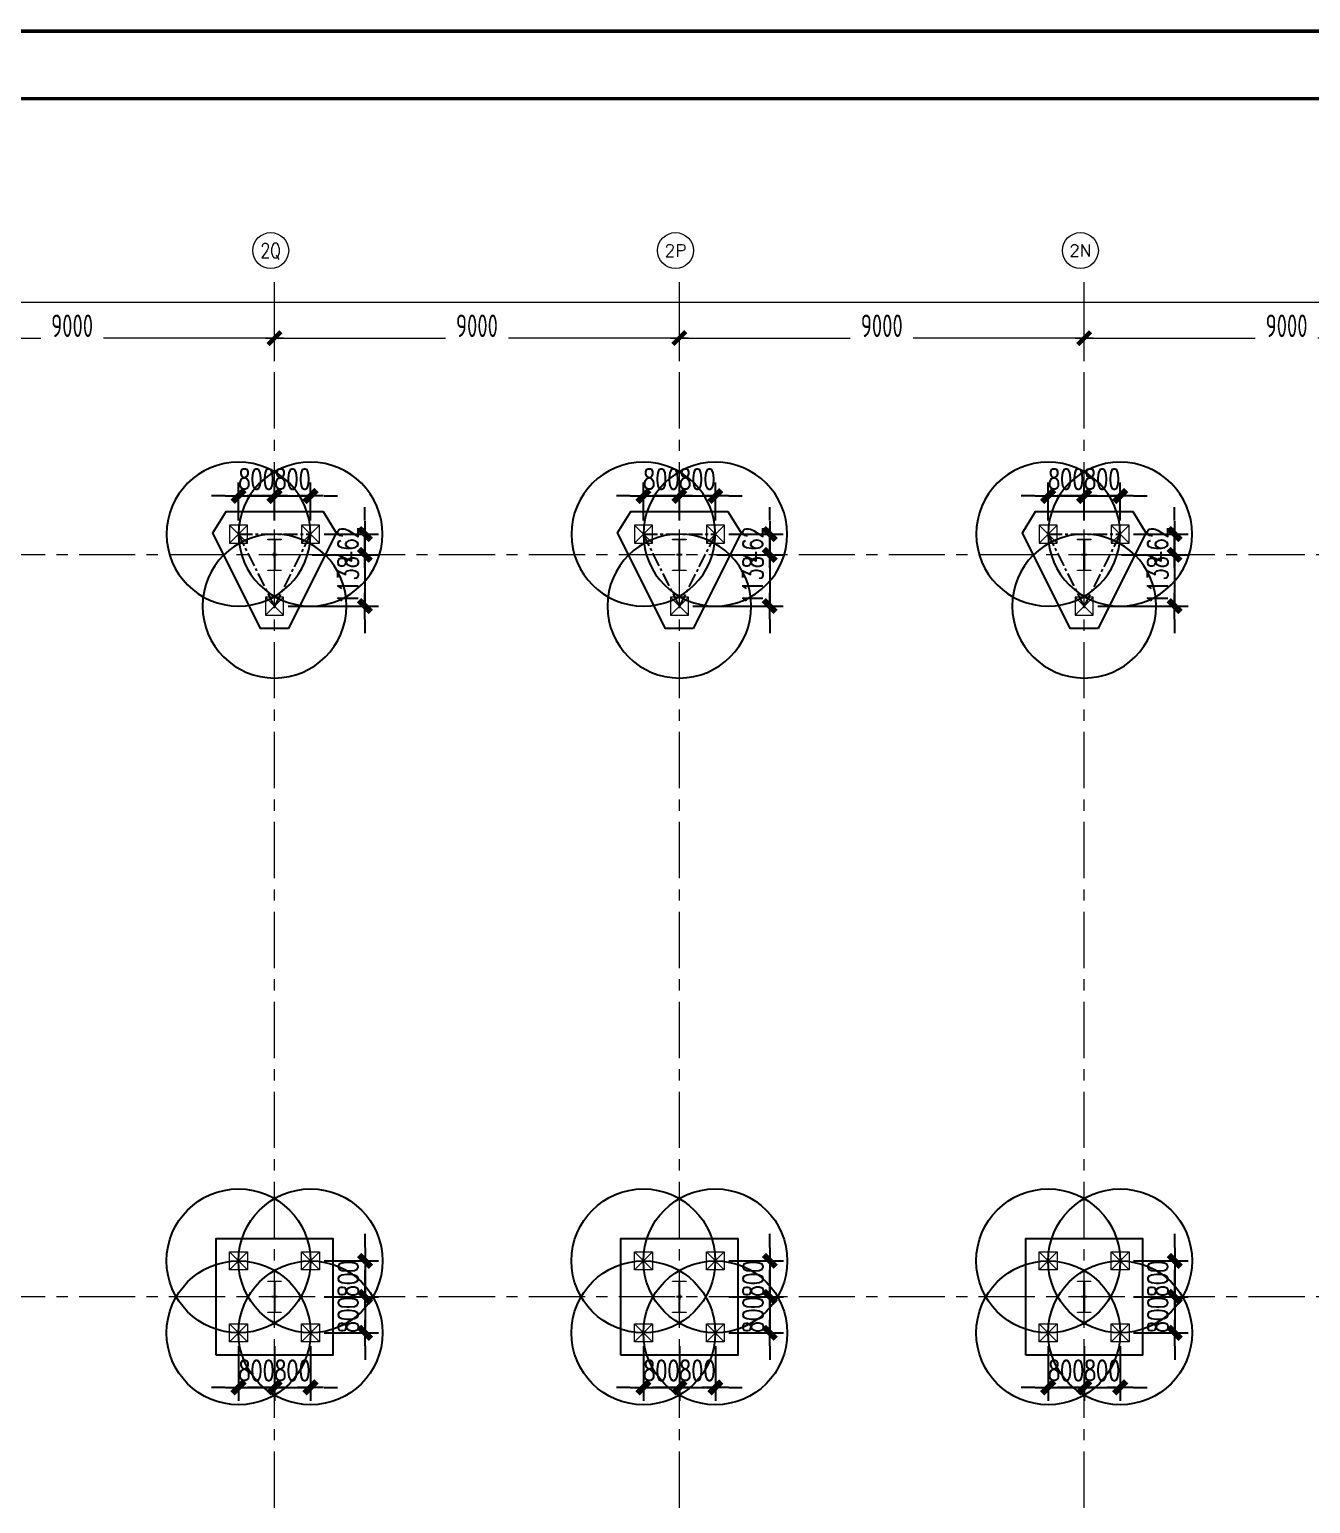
# Model space of a CAD drawing. Extents: x -1201378 to 2367219, y -619313 to 244905.
# Drawn here: x -815206 to -786726, y -2694 to 30085 of the extents above; entities that cross this region are included whole.
import ezdxf
from ezdxf.enums import TextEntityAlignment as Align

# ---------------------------------------------------------------- set-up
doc = ezdxf.new("R2010")
doc.units = 0
doc.header["$LTSCALE"] = 1000
doc.linetypes.add('CENTER', pattern=[2, 1.25, -0.25, 0.25, -0.25])
doc.layers.get('0').update_dxf_attribs({"linetype": 'CONTINUOUS'})
doc.layers.get('Defpoints').update_dxf_attribs({"linetype": 'CONTINUOUS'})
for name, color, linetype in [('0-cxFrame', 155, 'CONTINUOUS'), ('S-DIMZ', 115, 'CONTINUOUS'), ('S-DOTE1', 140, 'CENTER'), ('S-HATCH1-W', 252, 'CONTINUOUS')]:
    doc.layers.add(name, color=color, linetype=linetype)
for name, color, linetype, lineweight in [('0-cxText', 131, 'CONTINUOUS', 25), ('S-axis', 111, 'CONTINUOUS', 0), ('S-col', 2, 'CONTINUOUS', 0), ('S-dote', 5, 'CENTER', 0), ('S-zhuang', 1, 'CONTINUOUS', 0)]:
    doc.layers.add(name, color=color, linetype=linetype, lineweight=lineweight)
doc.styles.add('_TCH_AXIS', font='COMPLEX', dxfattribs={"bigfont": 'GBCBIG'})
doc.styles.add('cx_tuming', font='simhei.ttf')
doc.styles.add('cx_tuqian1', font='')
doc.styles.add('SS1', font='tj-romans1.shx', dxfattribs={"width": 0.7, "bigfont": 'tj-hztxt1.shx'})
doc.styles.add('TSSD_Dimension', font='tssdeng.shx', dxfattribs={"width": 0.7, "bigfont": 'hztxt.shx'})
doc.styles.add('黑体', font='simhei.ttf', dxfattribs={"width": 0.8})
doc.styles.get('cx_tuqian1').set_extended_font_data('SimSun')
doc.dimstyles.new('S-150-ARCHI', dxfattribs={"dimscale": 150, "dimtxt": 3, "dimasz": 2, "dimexe": 2, "dimexo": 2, "dimgap": 1, "dimtad": 1, "dimdec": 0, "dimzin": 0, "dimdsep": 46, "dimtxsty": 'SS1', "dimblk1": 'TT', "dimblk2": 'TT', "dimsah": 1, "dimcen": 1, "dimclrd": 256, "dimclre": 256, "dimclrt": 256, "dimadec": 0, "dimazin": 0, "dimtfac": 1, "dimtdec": 0, "dimtix": 1, "dimtmove": 2, "dimatfit": 0, "dimldrblk": 'TT', "dimfxl": 2, "dimtolj": 1, "dimtzin": 0, "dimarcsym": 0})
doc.dimstyles.new('TSSD_200_200', dxfattribs={"dimtxt": 500, "dimasz": 200, "dimexe": 200, "dimexo": 500, "dimgap": 200, "dimtad": 1, "dimdec": 0, "dimzin": 0, "dimdsep": 46, "dimtxsty": 'TSSD_Dimension', "dimblk": 'ARCHTICK', "dimcen": 0, "dimdle": 200, "dimclrt": 7, "dimadec": 0, "dimazin": 0, "dimtfac": 1, "dimtdec": 0, "dimtix": 1, "dimtmove": 2, "dimatfit": 3, "dimfxl": 1, "dimtolj": 1, "dimtzin": 0, "dimarcsym": 0})

# ---------------------------------------------------------------- blocks, each defined once
blk = doc.blocks.new('_ArchTick')
at = {"color": 0, "linetype": 'ByBlock', "const_width": 0.5}
blk.add_lwpolyline([(-0.71, -0.71), (0.71, 0.71)], dxfattribs=at)
blk = doc.blocks.new('*D96')
at = {"layer": 'Defpoints', "color": 0, "transparency": 16777216}
for p in [(-209758, -176778), (-218758, -177738), (-209758, -177738)]:
    blk.add_point(p, dxfattribs=at)
at = {"layer": 'S-axis', "color": 0, "lineweight": -2, "transparency": 16777216}
for p, q in [((-218758, -177238), (-218758, -176578)), ((-209758, -177238), (-209758, -176578)), ((-218958, -176778), (-214957, -176778)), ((-209558, -176778), (-213560, -176778))]:
    blk.add_line(p, q, dxfattribs=at)
at = {"layer": 'S-axis', "color": 0, "lineweight": -2, "transparency": 16777216, "xscale": 200, "yscale": 200, "zscale": 200, "rotation": 180}
blk.add_blockref('_ArchTick', (-218758, -176778), dxfattribs=at)
at = {"layer": 'S-axis', "color": 0, "lineweight": -2, "transparency": 16777216, "xscale": 200, "yscale": 200, "zscale": 200}
blk.add_blockref('_ArchTick', (-209758, -176778), dxfattribs=at)
at = {"layer": 'S-axis', "color": 7, "transparency": 16777216, "insert": (-214258, -176503), "char_height": 500, "attachment_point": 5, "style": 'TSSD_Dimension'}
blk.add_mtext('\\A1;9000', dxfattribs=at)
blk = doc.blocks.new('*D97')
at = {"layer": 'Defpoints', "color": 0, "transparency": 16777216}
for p in [(-200758, -176778), (-209758, -177738), (-200758, -177738)]:
    blk.add_point(p, dxfattribs=at)
at = {"layer": 'S-axis', "color": 0, "lineweight": -2, "transparency": 16777216}
for p, q in [((-209758, -177238), (-209758, -176578)), ((-200758, -177238), (-200758, -176578)), ((-209958, -176778), (-205957, -176778)), ((-200558, -176778), (-204560, -176778))]:
    blk.add_line(p, q, dxfattribs=at)
at = {"layer": 'S-axis', "color": 0, "lineweight": -2, "transparency": 16777216, "xscale": 200, "yscale": 200, "zscale": 200, "rotation": 180}
blk.add_blockref('_ArchTick', (-209758, -176778), dxfattribs=at)
at = {"layer": 'S-axis', "color": 0, "lineweight": -2, "transparency": 16777216, "xscale": 200, "yscale": 200, "zscale": 200}
blk.add_blockref('_ArchTick', (-200758, -176778), dxfattribs=at)
at = {"layer": 'S-axis', "color": 7, "transparency": 16777216, "insert": (-205258, -176503), "char_height": 500, "attachment_point": 5, "style": 'TSSD_Dimension'}
blk.add_mtext('\\A1;9000', dxfattribs=at)
blk = doc.blocks.new('*D98')
at = {"layer": 'Defpoints', "color": 0, "transparency": 16777216}
for p in [(-191758, -176778), (-200758, -177738), (-191758, -177738)]:
    blk.add_point(p, dxfattribs=at)
at = {"layer": 'S-axis', "color": 0, "lineweight": -2, "transparency": 16777216}
for p, q in [((-200758, -177238), (-200758, -176578)), ((-191758, -177238), (-191758, -176578)), ((-200958, -176778), (-196957, -176778)), ((-191558, -176778), (-195560, -176778))]:
    blk.add_line(p, q, dxfattribs=at)
at = {"layer": 'S-axis', "color": 0, "lineweight": -2, "transparency": 16777216, "xscale": 200, "yscale": 200, "zscale": 200, "rotation": 180}
blk.add_blockref('_ArchTick', (-200758, -176778), dxfattribs=at)
at = {"layer": 'S-axis', "color": 0, "lineweight": -2, "transparency": 16777216, "xscale": 200, "yscale": 200, "zscale": 200}
blk.add_blockref('_ArchTick', (-191758, -176778), dxfattribs=at)
at = {"layer": 'S-axis', "color": 7, "transparency": 16777216, "insert": (-196258, -176503), "char_height": 500, "attachment_point": 5, "style": 'TSSD_Dimension'}
blk.add_mtext('\\A1;9000', dxfattribs=at)
blk = doc.blocks.new('*D99')
at = {"layer": 'Defpoints', "color": 0, "transparency": 16777216}
for p in [(-182758, -176778), (-191758, -177738), (-182758, -177738)]:
    blk.add_point(p, dxfattribs=at)
at = {"layer": 'S-axis', "color": 0, "lineweight": -2, "transparency": 16777216}
for p, q in [((-191758, -177238), (-191758, -176578)), ((-182758, -177238), (-182758, -176578)), ((-191958, -176778), (-187957, -176778)), ((-182558, -176778), (-186560, -176778))]:
    blk.add_line(p, q, dxfattribs=at)
at = {"layer": 'S-axis', "color": 0, "lineweight": -2, "transparency": 16777216, "xscale": 200, "yscale": 200, "zscale": 200, "rotation": 180}
blk.add_blockref('_ArchTick', (-191758, -176778), dxfattribs=at)
at = {"layer": 'S-axis', "color": 0, "lineweight": -2, "transparency": 16777216, "xscale": 200, "yscale": 200, "zscale": 200}
blk.add_blockref('_ArchTick', (-182758, -176778), dxfattribs=at)
at = {"layer": 'S-axis', "color": 7, "transparency": 16777216, "insert": (-187258, -176503), "char_height": 500, "attachment_point": 5, "style": 'TSSD_Dimension'}
blk.add_mtext('\\A1;9000', dxfattribs=at)
blk = doc.blocks.new('*D112')
at = {"layer": 'Defpoints', "color": 0, "transparency": 16777216}
for p in [(-82958, -175978), (-240958, -177638), (-82958, -177638)]:
    blk.add_point(p, dxfattribs=at)
at = {"layer": 'S-axis', "color": 0, "lineweight": -2, "transparency": 16777216}
for p, q in [((-241158, -175978), (-162899, -175978)), ((-240958, -177138), (-240958, -175778)), ((-82758, -175978), (-161018, -175978)), ((-82958, -177138), (-82958, -175778))]:
    blk.add_line(p, q, dxfattribs=at)
at = {"layer": 'S-axis', "color": 0, "lineweight": -2, "transparency": 16777216, "xscale": 200, "yscale": 200, "zscale": 200, "rotation": 180}
blk.add_blockref('_ArchTick', (-240958, -175978), dxfattribs=at)
at = {"layer": 'S-axis', "color": 0, "lineweight": -2, "transparency": 16777216, "xscale": 200, "yscale": 200, "zscale": 200}
blk.add_blockref('_ArchTick', (-82958, -175978), dxfattribs=at)
at = {"layer": 'S-axis', "color": 7, "transparency": 16777216, "insert": (-161958, -175703), "char_height": 500, "attachment_point": 5, "style": 'TSSD_Dimension'}
blk.add_mtext('\\A1;158000', dxfattribs=at)
blk = doc.blocks.new('nt66')
at = {"layer": 'S-col'}
blk.add_lwpolyline([(-195790, 766820), (-195490, 766820), (-195490, 766808), (-195636, 766808), (-195636, 766132), (-195490, 766132), (-195490, 766120), (-195790, 766120), (-195790, 766132), (-195644, 766132), (-195644, 766808), (-195790, 766808)], close=True, dxfattribs=at)
blk = doc.blocks.new('33333')
for p in [(-59214, -43900), (-50214, -43900), (-41214, -43900), (-59214, -60400), (-50214, -60400), (-41214, -60400)]:
    blk.add_blockref('nt66', p)
blk = doc.blocks.new('S-ZHUANG-400')
at = {"layer": 'S-zhuang'}
for p, q in [((200, -200), (-200, 200)), ((-200, -200), (200, 200))]:
    blk.add_line(p, q, dxfattribs=at)
blk.add_lwpolyline([(-200, 200), (200, 200), (200, -200), (-200, -200)], close=True, dxfattribs=at)
blk = doc.blocks.new('CT4')
at = {"layer": 'Defpoints'}
for centre in [(-100831, -168442), (-99231, -168442), (-100831, -170042), (-99231, -170042)]:
    blk.add_circle(centre, 1600, dxfattribs=at)
at = {"layer": 'S-DOTE1', "ltscale": 0.25}
for p, q in [((-99971, -169242), (-100091, -169242)), ((-100031, -169182), (-100031, -169302))]:
    blk.add_line(p, q, dxfattribs=at)
at = {"layer": 'S-HATCH1-W'}
blk.add_lwpolyline([(-101331, -170542), (-101331, -167942), (-98731, -167942), (-98731, -170542)], close=True, dxfattribs=at)
at = {"layer": 'S-zhuang', "rotation": 90.00000000000001}
for p in [(-100831, -168442), (-99231, -168442), (-100831, -170042), (-99231, -170042)]:
    blk.add_blockref('S-ZHUANG-400', p, dxfattribs=at)
blk = doc.blocks.new('CT3')
at = {"layer": 'Defpoints'}
for centre in [(-101758, -256416), (-102558, -258016), (-100958, -258016)]:
    blk.add_circle(centre, 1600, dxfattribs=at)
at = {"layer": 'S-DOTE1', "ltscale": 0.25}
for p, q in [((-101698, -257554), (-101818, -257554)), ((-101758, -257494), (-101758, -257614))]:
    blk.add_line(p, q, dxfattribs=at)
at = {"layer": 'S-DOTE1', "linetype": 'CENTER', "ltscale": 0.25}
blk.add_lwpolyline([(-100958, -258016), (-101758, -256416), (-102558, -258016)], close=True, dxfattribs=at)
at = {"layer": 'S-HATCH1-W'}
blk.add_lwpolyline([(-101449, -255916), (-102067, -255916), (-103130, -258042), (-102837, -258516), (-100680, -258516), (-100387, -258042)], close=True, dxfattribs=at)
at = {"layer": 'S-zhuang', "rotation": 90.00000000000001}
for p in [(-101758, -256416), (-102558, -258016), (-100958, -258016)]:
    blk.add_blockref('S-ZHUANG-400', p, dxfattribs=at)
blk = doc.blocks.new('TK22.A0 L(Dragon)')
at = {"layer": '0-cxFrame', "color": 7, "const_width": 0.5}
blk.add_lwpolyline([(0, 0), (-1486, 0), (-1486, 841), (0, 841)], close=True, dxfattribs=at)
at = {"layer": '0-cxFrame', "const_width": 0.5}
blk.add_lwpolyline([(-80, 10), (-1466, 10), (-1466, 831), (-80, 831)], close=True, dxfattribs=at)
at = {"style": '黑体', "flags": 4}
blk.add_attdef('图幅', text='', height=3.3, dxfattribs=at).set_placement((-40, 3), align=Align.RIGHT)
at = {"layer": '0-cxText', "flags": 4}
for tag, height, style, p in [('建设单位', 3.5, 'cx_tuming', (-45, 240)), ('项目名称', 3.5, 'cx_tuming', (-45, 210)), ('子项名称', 3.5, 'cx_tuming', (-45, 180)), ('工程编号', 3.3, 'cx_tuqian1', (-35, 165)), ('图名1', 3.5, 'cx_tuming', (-45, 87)), ('图名2', 3.5, 'cx_tuming', (-45, 79)), ('图名3', 3.5, 'cx_tuming', (-45, 71)), ('出图日期', 3.3, 'cx_tuqian1', (-39, 60)), ('专业', 3.3, 'cx_tuqian1', (-55, 52)), ('图号', 3.3, 'cx_tuqian1', (-55, 44)), ('版次', 3.3, 'cx_tuqian1', (-20, 44))]:
    blk.add_attdef(tag, text='', height=height, dxfattribs=dict(at, style=style)).set_placement(p, align=Align.MIDDLE)
at = {"layer": 'Defpoints', "color": 6, "flags": 4}
for tag, height, style, p in [('tufu', 3.3, '黑体', (-12, 12)), ('dwfname', 4, 'cx_tuqian1', (-80, 3))]:
    blk.add_attdef(tag, text='', height=height, dxfattribs=dict(at, style=style)).set_placement(p, align=Align.RIGHT)
blk = doc.blocks.new('TT')
blk.add_line((-0.97, 0), (0.97, 0))
at = {"const_width": 0.45}
blk.add_lwpolyline([(-0.44, -0.44), (0.44, 0.44)], dxfattribs=at)
blk = doc.blocks.new('*D51')
at = {"layer": 'Defpoints', "color": 0, "transparency": 16777216}
for p in [(-810558, 1102), (-809758, 1102), (-809758, -111)]:
    blk.add_point(p, dxfattribs=at)
at = {"layer": 'S-DIMZ', "lineweight": -2, "transparency": 16777216}
for p, q in [((-810558, 802), (-810558, -411)), ((-809758, 802), (-809758, -411)), ((-810858, -111), (-811158, -111)), ((-810558, -111), (-809758, -111)), ((-809458, -111), (-809158, -111))]:
    blk.add_line(p, q, dxfattribs=at)
at = {"layer": 'S-DIMZ', "lineweight": -2, "transparency": 16777216, "xscale": 300, "yscale": 300, "zscale": 300}
blk.add_blockref('TT', (-810558, -111), dxfattribs=at)
at = {"layer": 'S-DIMZ', "lineweight": -2, "transparency": 16777216, "xscale": 300, "yscale": 300, "zscale": 300, "rotation": 180}
blk.add_blockref('TT', (-809758, -111), dxfattribs=at)
at = {"layer": 'S-DIMZ', "transparency": 16777216, "insert": (-810158, 264), "char_height": 450, "attachment_point": 5, "style": 'SS1'}
blk.add_mtext('\\A1;800', dxfattribs=at)
blk = doc.blocks.new('*D52')
at = {"layer": 'Defpoints', "color": 0, "transparency": 16777216}
for p in [(-809758, 1102), (-808958, 1102), (-808958, -111)]:
    blk.add_point(p, dxfattribs=at)
at = {"layer": 'S-DIMZ', "lineweight": -2, "transparency": 16777216}
for p, q in [((-809758, 802), (-809758, -411)), ((-808958, 802), (-808958, -411)), ((-810058, -111), (-810358, -111)), ((-809758, -111), (-808958, -111)), ((-808658, -111), (-808358, -111))]:
    blk.add_line(p, q, dxfattribs=at)
at = {"layer": 'S-DIMZ', "lineweight": -2, "transparency": 16777216, "xscale": 300, "yscale": 300, "zscale": 300}
blk.add_blockref('TT', (-809758, -111), dxfattribs=at)
at = {"layer": 'S-DIMZ', "lineweight": -2, "transparency": 16777216, "xscale": 300, "yscale": 300, "zscale": 300, "rotation": 180}
blk.add_blockref('TT', (-808958, -111), dxfattribs=at)
at = {"layer": 'S-DIMZ', "transparency": 16777216, "insert": (-809358, 264), "char_height": 450, "attachment_point": 5, "style": 'SS1'}
blk.add_mtext('\\A1;800', dxfattribs=at)
blk = doc.blocks.new('*D53')
at = {"layer": 'Defpoints', "color": 0, "transparency": 16777216}
for p in [(-808958, 2702), (-808958, 1902), (-807746, 1902)]:
    blk.add_point(p, dxfattribs=at)
at = {"layer": 'S-DIMZ', "lineweight": -2, "transparency": 16777216}
for p, q in [((-807746, 3002), (-807746, 3302)), ((-808658, 2702), (-807446, 2702)), ((-807746, 2702), (-807746, 1902)), ((-808658, 1902), (-807446, 1902)), ((-807746, 1602), (-807746, 1302))]:
    blk.add_line(p, q, dxfattribs=at)
at = {"layer": 'S-DIMZ', "lineweight": -2, "transparency": 16777216, "xscale": 300, "yscale": 300, "zscale": 300}
for p, rotation in [((-807746, 2702), 270), ((-807746, 1902), 90)]:
    blk.add_blockref('TT', p, dxfattribs=dict(at, rotation=rotation))
at = {"layer": 'S-DIMZ', "transparency": 16777216, "insert": (-808121, 2302), "char_height": 450, "attachment_point": 5, "rotation": 90, "style": 'SS1'}
blk.add_mtext('\\A1;800', dxfattribs=at)
blk = doc.blocks.new('*D54')
at = {"layer": 'Defpoints', "color": 0, "transparency": 16777216}
for p in [(-808958, 1902), (-808958, 1102), (-807746, 1102)]:
    blk.add_point(p, dxfattribs=at)
at = {"layer": 'S-DIMZ', "lineweight": -2, "transparency": 16777216}
for p, q in [((-807746, 2202), (-807746, 2502)), ((-808658, 1902), (-807446, 1902)), ((-807746, 1902), (-807746, 1102)), ((-808658, 1102), (-807446, 1102)), ((-807746, 802), (-807746, 502))]:
    blk.add_line(p, q, dxfattribs=at)
at = {"layer": 'S-DIMZ', "lineweight": -2, "transparency": 16777216, "xscale": 300, "yscale": 300, "zscale": 300}
for p, rotation in [((-807746, 1902), 270), ((-807746, 1102), 90)]:
    blk.add_blockref('TT', p, dxfattribs=dict(at, rotation=rotation))
at = {"layer": 'S-DIMZ', "transparency": 16777216, "insert": (-808121, 1502), "char_height": 450, "attachment_point": 5, "rotation": 90, "style": 'SS1'}
blk.add_mtext('\\A1;800', dxfattribs=at)
blk = doc.blocks.new('*D55')
at = {"layer": 'Defpoints', "color": 0, "transparency": 16777216}
for p in [(-809758, 19711), (-810558, 18864), (-809758, 18864)]:
    blk.add_point(p, dxfattribs=at)
at = {"layer": 'S-DIMZ', "lineweight": -2, "transparency": 16777216}
for p, q in [((-810558, 19164), (-810558, 20011)), ((-809758, 19164), (-809758, 20011)), ((-810858, 19711), (-811158, 19711)), ((-810558, 19711), (-809758, 19711)), ((-809458, 19711), (-809158, 19711))]:
    blk.add_line(p, q, dxfattribs=at)
at = {"layer": 'S-DIMZ', "lineweight": -2, "transparency": 16777216, "xscale": 300, "yscale": 300, "zscale": 300}
blk.add_blockref('TT', (-810558, 19711), dxfattribs=at)
at = {"layer": 'S-DIMZ', "lineweight": -2, "transparency": 16777216, "xscale": 300, "yscale": 300, "zscale": 300, "rotation": 180}
blk.add_blockref('TT', (-809758, 19711), dxfattribs=at)
at = {"layer": 'S-DIMZ', "transparency": 16777216, "insert": (-810158, 20086), "char_height": 450, "attachment_point": 5, "style": 'SS1'}
blk.add_mtext('\\A1;800', dxfattribs=at)
blk = doc.blocks.new('*D56')
at = {"layer": 'Defpoints', "color": 0, "transparency": 16777216}
for p in [(-808958, 19711), (-809758, 18864), (-808958, 18864)]:
    blk.add_point(p, dxfattribs=at)
at = {"layer": 'S-DIMZ', "lineweight": -2, "transparency": 16777216}
for p, q in [((-809758, 19164), (-809758, 20011)), ((-808958, 19164), (-808958, 20011)), ((-810058, 19711), (-810358, 19711)), ((-809758, 19711), (-808958, 19711)), ((-808658, 19711), (-808358, 19711))]:
    blk.add_line(p, q, dxfattribs=at)
at = {"layer": 'S-DIMZ', "lineweight": -2, "transparency": 16777216, "xscale": 300, "yscale": 300, "zscale": 300}
blk.add_blockref('TT', (-809758, 19711), dxfattribs=at)
at = {"layer": 'S-DIMZ', "lineweight": -2, "transparency": 16777216, "xscale": 300, "yscale": 300, "zscale": 300, "rotation": 180}
blk.add_blockref('TT', (-808958, 19711), dxfattribs=at)
at = {"layer": 'S-DIMZ', "transparency": 16777216, "insert": (-809358, 20086), "char_height": 450, "attachment_point": 5, "style": 'SS1'}
blk.add_mtext('\\A1;800', dxfattribs=at)
blk = doc.blocks.new('*D117')
at = {"layer": 'Defpoints', "color": 0, "transparency": 16777216}
for p in [(-801558, 1102), (-800758, 1102), (-800758, -111)]:
    blk.add_point(p, dxfattribs=at)
at = {"layer": 'S-DIMZ', "lineweight": -2, "transparency": 16777216}
for p, q in [((-801558, 802), (-801558, -411)), ((-800758, 802), (-800758, -411)), ((-801858, -111), (-802158, -111)), ((-801558, -111), (-800758, -111)), ((-800458, -111), (-800158, -111))]:
    blk.add_line(p, q, dxfattribs=at)
at = {"layer": 'S-DIMZ', "lineweight": -2, "transparency": 16777216, "xscale": 300, "yscale": 300, "zscale": 300}
blk.add_blockref('TT', (-801558, -111), dxfattribs=at)
at = {"layer": 'S-DIMZ', "lineweight": -2, "transparency": 16777216, "xscale": 300, "yscale": 300, "zscale": 300, "rotation": 180}
blk.add_blockref('TT', (-800758, -111), dxfattribs=at)
at = {"layer": 'S-DIMZ', "transparency": 16777216, "insert": (-801158, 264), "char_height": 450, "attachment_point": 5, "style": 'SS1'}
blk.add_mtext('\\A1;800', dxfattribs=at)
blk = doc.blocks.new('*D118')
at = {"layer": 'Defpoints', "color": 0, "transparency": 16777216}
for p in [(-800758, 1102), (-799958, 1102), (-799958, -111)]:
    blk.add_point(p, dxfattribs=at)
at = {"layer": 'S-DIMZ', "lineweight": -2, "transparency": 16777216}
for p, q in [((-800758, 802), (-800758, -411)), ((-799958, 802), (-799958, -411)), ((-801058, -111), (-801358, -111)), ((-800758, -111), (-799958, -111)), ((-799658, -111), (-799358, -111))]:
    blk.add_line(p, q, dxfattribs=at)
at = {"layer": 'S-DIMZ', "lineweight": -2, "transparency": 16777216, "xscale": 300, "yscale": 300, "zscale": 300}
blk.add_blockref('TT', (-800758, -111), dxfattribs=at)
at = {"layer": 'S-DIMZ', "lineweight": -2, "transparency": 16777216, "xscale": 300, "yscale": 300, "zscale": 300, "rotation": 180}
blk.add_blockref('TT', (-799958, -111), dxfattribs=at)
at = {"layer": 'S-DIMZ', "transparency": 16777216, "insert": (-800358, 264), "char_height": 450, "attachment_point": 5, "style": 'SS1'}
blk.add_mtext('\\A1;800', dxfattribs=at)
blk = doc.blocks.new('*D119')
at = {"layer": 'Defpoints', "color": 0, "transparency": 16777216}
for p in [(-799958, 2702), (-799958, 1902), (-798746, 1902)]:
    blk.add_point(p, dxfattribs=at)
at = {"layer": 'S-DIMZ', "lineweight": -2, "transparency": 16777216}
for p, q in [((-798746, 3002), (-798746, 3302)), ((-799658, 2702), (-798446, 2702)), ((-798746, 2702), (-798746, 1902)), ((-799658, 1902), (-798446, 1902)), ((-798746, 1602), (-798746, 1302))]:
    blk.add_line(p, q, dxfattribs=at)
at = {"layer": 'S-DIMZ', "lineweight": -2, "transparency": 16777216, "xscale": 300, "yscale": 300, "zscale": 300}
for p, rotation in [((-798746, 2702), 270), ((-798746, 1902), 90)]:
    blk.add_blockref('TT', p, dxfattribs=dict(at, rotation=rotation))
at = {"layer": 'S-DIMZ', "transparency": 16777216, "insert": (-799121, 2302), "char_height": 450, "attachment_point": 5, "rotation": 90, "style": 'SS1'}
blk.add_mtext('\\A1;800', dxfattribs=at)
blk = doc.blocks.new('*D120')
at = {"layer": 'Defpoints', "color": 0, "transparency": 16777216}
for p in [(-799958, 1902), (-799958, 1102), (-798746, 1102)]:
    blk.add_point(p, dxfattribs=at)
at = {"layer": 'S-DIMZ', "lineweight": -2, "transparency": 16777216}
for p, q in [((-798746, 2202), (-798746, 2502)), ((-799658, 1902), (-798446, 1902)), ((-798746, 1902), (-798746, 1102)), ((-799658, 1102), (-798446, 1102)), ((-798746, 802), (-798746, 502))]:
    blk.add_line(p, q, dxfattribs=at)
at = {"layer": 'S-DIMZ', "lineweight": -2, "transparency": 16777216, "xscale": 300, "yscale": 300, "zscale": 300}
for p, rotation in [((-798746, 1902), 270), ((-798746, 1102), 90)]:
    blk.add_blockref('TT', p, dxfattribs=dict(at, rotation=rotation))
at = {"layer": 'S-DIMZ', "transparency": 16777216, "insert": (-799121, 1502), "char_height": 450, "attachment_point": 5, "rotation": 90, "style": 'SS1'}
blk.add_mtext('\\A1;800', dxfattribs=at)
blk = doc.blocks.new('*D136')
at = {"layer": 'Defpoints', "color": 0, "transparency": 16777216}
for p in [(-800758, 19711), (-801558, 18864), (-800758, 18864)]:
    blk.add_point(p, dxfattribs=at)
at = {"layer": 'S-DIMZ', "lineweight": -2, "transparency": 16777216}
for p, q in [((-801558, 19164), (-801558, 20011)), ((-800758, 19164), (-800758, 20011)), ((-801858, 19711), (-802158, 19711)), ((-801558, 19711), (-800758, 19711)), ((-800458, 19711), (-800158, 19711))]:
    blk.add_line(p, q, dxfattribs=at)
at = {"layer": 'S-DIMZ', "lineweight": -2, "transparency": 16777216, "xscale": 300, "yscale": 300, "zscale": 300}
blk.add_blockref('TT', (-801558, 19711), dxfattribs=at)
at = {"layer": 'S-DIMZ', "lineweight": -2, "transparency": 16777216, "xscale": 300, "yscale": 300, "zscale": 300, "rotation": 180}
blk.add_blockref('TT', (-800758, 19711), dxfattribs=at)
at = {"layer": 'S-DIMZ', "transparency": 16777216, "insert": (-801158, 20086), "char_height": 450, "attachment_point": 5, "style": 'SS1'}
blk.add_mtext('\\A1;800', dxfattribs=at)
blk = doc.blocks.new('*D133')
at = {"layer": 'Defpoints', "color": 0, "transparency": 16777216}
for p in [(-799958, 19711), (-800758, 18864), (-799958, 18864)]:
    blk.add_point(p, dxfattribs=at)
at = {"layer": 'S-DIMZ', "lineweight": -2, "transparency": 16777216}
for p, q in [((-800758, 19164), (-800758, 20011)), ((-799958, 19164), (-799958, 20011)), ((-801058, 19711), (-801358, 19711)), ((-800758, 19711), (-799958, 19711)), ((-799658, 19711), (-799358, 19711))]:
    blk.add_line(p, q, dxfattribs=at)
at = {"layer": 'S-DIMZ', "lineweight": -2, "transparency": 16777216, "xscale": 300, "yscale": 300, "zscale": 300}
blk.add_blockref('TT', (-800758, 19711), dxfattribs=at)
at = {"layer": 'S-DIMZ', "lineweight": -2, "transparency": 16777216, "xscale": 300, "yscale": 300, "zscale": 300, "rotation": 180}
blk.add_blockref('TT', (-799958, 19711), dxfattribs=at)
at = {"layer": 'S-DIMZ', "transparency": 16777216, "insert": (-800358, 20086), "char_height": 450, "attachment_point": 5, "style": 'SS1'}
blk.add_mtext('\\A1;800', dxfattribs=at)
blk = doc.blocks.new('*D137')
at = {"layer": 'Defpoints', "color": 0, "transparency": 16777216}
for p in [(-792558, 1102), (-791758, 1102), (-791758, -111)]:
    blk.add_point(p, dxfattribs=at)
at = {"layer": 'S-DIMZ', "lineweight": -2, "transparency": 16777216}
for p, q in [((-792558, 802), (-792558, -411)), ((-791758, 802), (-791758, -411)), ((-792858, -111), (-793158, -111)), ((-792558, -111), (-791758, -111)), ((-791458, -111), (-791158, -111))]:
    blk.add_line(p, q, dxfattribs=at)
at = {"layer": 'S-DIMZ', "lineweight": -2, "transparency": 16777216, "xscale": 300, "yscale": 300, "zscale": 300}
blk.add_blockref('TT', (-792558, -111), dxfattribs=at)
at = {"layer": 'S-DIMZ', "lineweight": -2, "transparency": 16777216, "xscale": 300, "yscale": 300, "zscale": 300, "rotation": 180}
blk.add_blockref('TT', (-791758, -111), dxfattribs=at)
at = {"layer": 'S-DIMZ', "transparency": 16777216, "insert": (-792158, 264), "char_height": 450, "attachment_point": 5, "style": 'SS1'}
blk.add_mtext('\\A1;800', dxfattribs=at)
blk = doc.blocks.new('*D138')
at = {"layer": 'Defpoints', "color": 0, "transparency": 16777216}
for p in [(-791758, 1102), (-790958, 1102), (-790958, -111)]:
    blk.add_point(p, dxfattribs=at)
at = {"layer": 'S-DIMZ', "lineweight": -2, "transparency": 16777216}
for p, q in [((-791758, 802), (-791758, -411)), ((-790958, 802), (-790958, -411)), ((-792058, -111), (-792358, -111)), ((-791758, -111), (-790958, -111)), ((-790658, -111), (-790358, -111))]:
    blk.add_line(p, q, dxfattribs=at)
at = {"layer": 'S-DIMZ', "lineweight": -2, "transparency": 16777216, "xscale": 300, "yscale": 300, "zscale": 300}
blk.add_blockref('TT', (-791758, -111), dxfattribs=at)
at = {"layer": 'S-DIMZ', "lineweight": -2, "transparency": 16777216, "xscale": 300, "yscale": 300, "zscale": 300, "rotation": 180}
blk.add_blockref('TT', (-790958, -111), dxfattribs=at)
at = {"layer": 'S-DIMZ', "transparency": 16777216, "insert": (-791358, 264), "char_height": 450, "attachment_point": 5, "style": 'SS1'}
blk.add_mtext('\\A1;800', dxfattribs=at)
blk = doc.blocks.new('*D139')
at = {"layer": 'Defpoints', "color": 0, "transparency": 16777216}
for p in [(-790958, 2702), (-790958, 1902), (-789746, 1902)]:
    blk.add_point(p, dxfattribs=at)
at = {"layer": 'S-DIMZ', "lineweight": -2, "transparency": 16777216}
for p, q in [((-789746, 3002), (-789746, 3302)), ((-790658, 2702), (-789446, 2702)), ((-789746, 2702), (-789746, 1902)), ((-790658, 1902), (-789446, 1902)), ((-789746, 1602), (-789746, 1302))]:
    blk.add_line(p, q, dxfattribs=at)
at = {"layer": 'S-DIMZ', "lineweight": -2, "transparency": 16777216, "xscale": 300, "yscale": 300, "zscale": 300}
for p, rotation in [((-789746, 2702), 270), ((-789746, 1902), 90)]:
    blk.add_blockref('TT', p, dxfattribs=dict(at, rotation=rotation))
at = {"layer": 'S-DIMZ', "transparency": 16777216, "insert": (-790121, 2302), "char_height": 450, "attachment_point": 5, "rotation": 90, "style": 'SS1'}
blk.add_mtext('\\A1;800', dxfattribs=at)
blk = doc.blocks.new('*D140')
at = {"layer": 'Defpoints', "color": 0, "transparency": 16777216}
for p in [(-790958, 1902), (-790958, 1102), (-789746, 1102)]:
    blk.add_point(p, dxfattribs=at)
at = {"layer": 'S-DIMZ', "lineweight": -2, "transparency": 16777216}
for p, q in [((-789746, 2202), (-789746, 2502)), ((-790658, 1902), (-789446, 1902)), ((-789746, 1902), (-789746, 1102)), ((-790658, 1102), (-789446, 1102)), ((-789746, 802), (-789746, 502))]:
    blk.add_line(p, q, dxfattribs=at)
at = {"layer": 'S-DIMZ', "lineweight": -2, "transparency": 16777216, "xscale": 300, "yscale": 300, "zscale": 300}
for p, rotation in [((-789746, 1902), 270), ((-789746, 1102), 90)]:
    blk.add_blockref('TT', p, dxfattribs=dict(at, rotation=rotation))
at = {"layer": 'S-DIMZ', "transparency": 16777216, "insert": (-790121, 1502), "char_height": 450, "attachment_point": 5, "rotation": 90, "style": 'SS1'}
blk.add_mtext('\\A1;800', dxfattribs=at)
blk = doc.blocks.new('*D156')
at = {"layer": 'Defpoints', "color": 0, "transparency": 16777216}
for p in [(-791758, 19711), (-792558, 18864), (-791758, 18864)]:
    blk.add_point(p, dxfattribs=at)
at = {"layer": 'S-DIMZ', "lineweight": -2, "transparency": 16777216}
for p, q in [((-792558, 19164), (-792558, 20011)), ((-791758, 19164), (-791758, 20011)), ((-792858, 19711), (-793158, 19711)), ((-792558, 19711), (-791758, 19711)), ((-791458, 19711), (-791158, 19711))]:
    blk.add_line(p, q, dxfattribs=at)
at = {"layer": 'S-DIMZ', "lineweight": -2, "transparency": 16777216, "xscale": 300, "yscale": 300, "zscale": 300}
blk.add_blockref('TT', (-792558, 19711), dxfattribs=at)
at = {"layer": 'S-DIMZ', "lineweight": -2, "transparency": 16777216, "xscale": 300, "yscale": 300, "zscale": 300, "rotation": 180}
blk.add_blockref('TT', (-791758, 19711), dxfattribs=at)
at = {"layer": 'S-DIMZ', "transparency": 16777216, "insert": (-792158, 20086), "char_height": 450, "attachment_point": 5, "style": 'SS1'}
blk.add_mtext('\\A1;800', dxfattribs=at)
blk = doc.blocks.new('*D153')
at = {"layer": 'Defpoints', "color": 0, "transparency": 16777216}
for p in [(-790958, 19711), (-791758, 18864), (-790958, 18864)]:
    blk.add_point(p, dxfattribs=at)
at = {"layer": 'S-DIMZ', "lineweight": -2, "transparency": 16777216}
for p, q in [((-791758, 19164), (-791758, 20011)), ((-790958, 19164), (-790958, 20011)), ((-792058, 19711), (-792358, 19711)), ((-791758, 19711), (-790958, 19711)), ((-790658, 19711), (-790358, 19711))]:
    blk.add_line(p, q, dxfattribs=at)
at = {"layer": 'S-DIMZ', "lineweight": -2, "transparency": 16777216, "xscale": 300, "yscale": 300, "zscale": 300}
blk.add_blockref('TT', (-791758, 19711), dxfattribs=at)
at = {"layer": 'S-DIMZ', "lineweight": -2, "transparency": 16777216, "xscale": 300, "yscale": 300, "zscale": 300, "rotation": 180}
blk.add_blockref('TT', (-790958, 19711), dxfattribs=at)
at = {"layer": 'S-DIMZ', "transparency": 16777216, "insert": (-791358, 20086), "char_height": 450, "attachment_point": 5, "style": 'SS1'}
blk.add_mtext('\\A1;800', dxfattribs=at)
blk = doc.blocks.new('*D1220')
at = {"layer": 'Defpoints', "color": 0, "transparency": 16777216}
for p in [(-808958, 18864), (-809225, 18402), (-807749, 18402)]:
    blk.add_point(p, dxfattribs=at)
at = {"layer": 'S-DIMZ', "lineweight": -2, "transparency": 16777216}
for p, q in [((-807749, 19164), (-807749, 19464)), ((-808658, 18864), (-807449, 18864)), ((-807749, 18864), (-807749, 18402)), ((-808925, 18402), (-807449, 18402)), ((-807749, 18102), (-807749, 17802))]:
    blk.add_line(p, q, dxfattribs=at)
at = {"layer": 'S-DIMZ', "lineweight": -2, "transparency": 16777216, "xscale": 300, "yscale": 300, "zscale": 300}
for p, rotation in [((-807749, 18864), 270), ((-807749, 18402), 90)]:
    blk.add_blockref('TT', p, dxfattribs=dict(at, rotation=rotation))
at = {"layer": 'S-DIMZ', "transparency": 16777216, "insert": (-808124, 18633), "char_height": 450, "attachment_point": 5, "rotation": 90, "style": 'SS1'}
blk.add_mtext('\\A1;462', dxfattribs=at)
blk = doc.blocks.new('*D1221')
at = {"layer": 'Defpoints', "color": 0, "transparency": 16777216}
for p in [(-809225, 18402), (-809758, 17264), (-807749, 17264)]:
    blk.add_point(p, dxfattribs=at)
at = {"layer": 'S-DIMZ', "lineweight": -2, "transparency": 16777216}
for p, q in [((-807749, 18702), (-807749, 19002)), ((-808925, 18402), (-807449, 18402)), ((-807749, 18402), (-807749, 17264)), ((-809458, 17264), (-807449, 17264)), ((-807749, 16964), (-807749, 16664))]:
    blk.add_line(p, q, dxfattribs=at)
at = {"layer": 'S-DIMZ', "lineweight": -2, "transparency": 16777216, "xscale": 300, "yscale": 300, "zscale": 300}
for p, rotation in [((-807749, 18402), 270), ((-807749, 17264), 90)]:
    blk.add_blockref('TT', p, dxfattribs=dict(at, rotation=rotation))
at = {"layer": 'S-DIMZ', "transparency": 16777216, "insert": (-808124, 17833), "char_height": 450, "attachment_point": 5, "rotation": 90, "style": 'SS1'}
blk.add_mtext('\\A1;1138', dxfattribs=at)
blk = doc.blocks.new('*D1222')
at = {"layer": 'Defpoints', "color": 0, "transparency": 16777216}
for p in [(-799958, 18864), (-800225, 18402), (-798749, 18402)]:
    blk.add_point(p, dxfattribs=at)
at = {"layer": 'S-DIMZ', "lineweight": -2, "transparency": 16777216}
for p, q in [((-798749, 19164), (-798749, 19464)), ((-799658, 18864), (-798449, 18864)), ((-798749, 18864), (-798749, 18402)), ((-799925, 18402), (-798449, 18402)), ((-798749, 18102), (-798749, 17802))]:
    blk.add_line(p, q, dxfattribs=at)
at = {"layer": 'S-DIMZ', "lineweight": -2, "transparency": 16777216, "xscale": 300, "yscale": 300, "zscale": 300}
for p, rotation in [((-798749, 18864), 270), ((-798749, 18402), 90)]:
    blk.add_blockref('TT', p, dxfattribs=dict(at, rotation=rotation))
at = {"layer": 'S-DIMZ', "transparency": 16777216, "insert": (-799124, 18633), "char_height": 450, "attachment_point": 5, "rotation": 90, "style": 'SS1'}
blk.add_mtext('\\A1;462', dxfattribs=at)
blk = doc.blocks.new('*D1223')
at = {"layer": 'Defpoints', "color": 0, "transparency": 16777216}
for p in [(-800225, 18402), (-800758, 17264), (-798749, 17264)]:
    blk.add_point(p, dxfattribs=at)
at = {"layer": 'S-DIMZ', "lineweight": -2, "transparency": 16777216}
for p, q in [((-798749, 18702), (-798749, 19002)), ((-799925, 18402), (-798449, 18402)), ((-798749, 18402), (-798749, 17264)), ((-800458, 17264), (-798449, 17264)), ((-798749, 16964), (-798749, 16664))]:
    blk.add_line(p, q, dxfattribs=at)
at = {"layer": 'S-DIMZ', "lineweight": -2, "transparency": 16777216, "xscale": 300, "yscale": 300, "zscale": 300}
for p, rotation in [((-798749, 18402), 270), ((-798749, 17264), 90)]:
    blk.add_blockref('TT', p, dxfattribs=dict(at, rotation=rotation))
at = {"layer": 'S-DIMZ', "transparency": 16777216, "insert": (-799124, 17833), "char_height": 450, "attachment_point": 5, "rotation": 90, "style": 'SS1'}
blk.add_mtext('\\A1;1138', dxfattribs=at)
blk = doc.blocks.new('*D1224')
at = {"layer": 'Defpoints', "color": 0, "transparency": 16777216}
for p in [(-790958, 18864), (-791225, 18402), (-789749, 18402)]:
    blk.add_point(p, dxfattribs=at)
at = {"layer": 'S-DIMZ', "lineweight": -2, "transparency": 16777216}
for p, q in [((-789749, 19164), (-789749, 19464)), ((-790658, 18864), (-789449, 18864)), ((-789749, 18864), (-789749, 18402)), ((-790925, 18402), (-789449, 18402)), ((-789749, 18102), (-789749, 17802))]:
    blk.add_line(p, q, dxfattribs=at)
at = {"layer": 'S-DIMZ', "lineweight": -2, "transparency": 16777216, "xscale": 300, "yscale": 300, "zscale": 300}
for p, rotation in [((-789749, 18864), 270), ((-789749, 18402), 90)]:
    blk.add_blockref('TT', p, dxfattribs=dict(at, rotation=rotation))
at = {"layer": 'S-DIMZ', "transparency": 16777216, "insert": (-790124, 18633), "char_height": 450, "attachment_point": 5, "rotation": 90, "style": 'SS1'}
blk.add_mtext('\\A1;462', dxfattribs=at)
blk = doc.blocks.new('*D1225')
at = {"layer": 'Defpoints', "color": 0, "transparency": 16777216}
for p in [(-791225, 18402), (-791758, 17264), (-789749, 17264)]:
    blk.add_point(p, dxfattribs=at)
at = {"layer": 'S-DIMZ', "lineweight": -2, "transparency": 16777216}
for p, q in [((-789749, 18702), (-789749, 19002)), ((-790925, 18402), (-789449, 18402)), ((-789749, 18402), (-789749, 17264)), ((-791458, 17264), (-789449, 17264)), ((-789749, 16964), (-789749, 16664))]:
    blk.add_line(p, q, dxfattribs=at)
at = {"layer": 'S-DIMZ', "lineweight": -2, "transparency": 16777216, "xscale": 300, "yscale": 300, "zscale": 300}
for p, rotation in [((-789749, 18402), 270), ((-789749, 17264), 90)]:
    blk.add_blockref('TT', p, dxfattribs=dict(at, rotation=rotation))
at = {"layer": 'S-DIMZ', "transparency": 16777216, "insert": (-790124, 17833), "char_height": 450, "attachment_point": 5, "rotation": 90, "style": 'SS1'}
blk.add_mtext('\\A1;1138', dxfattribs=at)
blk = doc.blocks.new('2#轴网')
at = {"layer": 'S-axis'}
for centre in [(-209843.4, -174832), (-200843.4, -174832), (-191843.4, -174832)]:
    blk.add_circle(centre, 400, dxfattribs=at)
at = {"layer": 'S-dote'}
for p, q in [((-209758.5, -270787), (-209758.5, -175298.2)), ((-200758.5, -270787), (-200758.5, -175298.2)), ((-191758.5, -270787), (-191758.5, -175298.2)), ((-74854.3, -181598.2), (-251154.3, -181598.2)), ((-74854.3, -198098.2), (-251154.3, -198098.2))]:
    blk.add_line(p, q, dxfattribs=at)
at = {"layer": 'S-axis', "style": '_TCH_AXIS', "width": 0.807692}
blk.add_text('2Q', height=327.87, dxfattribs=at).set_placement((-210070.4, -174996), (-209616.4, -174996), align=Align.FIT)
at = {"layer": 'S-axis', "style": '_TCH_AXIS'}
for s, height, p, p2 in [('2P', 276.42, (-201086.9, -174970.3), (-200599.9, -174970.3)), ('2N', 265.5, (-192089.9, -174964.8), (-191596.8, -174964.8))]:
    blk.add_text(s, height=height, dxfattribs=at).set_placement(p, p2, align=Align.FIT)
at = {"layer": 'S-axis'}
for base, p1, p2, picture, middle in [((-82958.5, -175978.2), (-240958.5, -177638.2), (-82958.5, -177638.2), '*D112', (-161958.5, -175703.2)), ((-209758.5, -176778.2), (-218758.5, -177738.2), (-209758.5, -177738.2), '*D96', (-214258.5, -176503.2)), ((-200758.5, -176778.2), (-209758.5, -177738.2), (-200758.5, -177738.2), '*D97', (-205258.5, -176503.2)), ((-191758.5, -176778.2), (-200758.5, -177738.2), (-191758.5, -177738.2), '*D98', (-196258.5, -176503.2)), ((-182758.5, -176778.2), (-191758.5, -177738.2), (-182758.5, -177738.2), '*D99', (-187258.5, -176503.2))]:
    dim = blk.add_linear_dim(base=base, p1=p1, p2=p2, angle=0, dimstyle='TSSD_200_200', dxfattribs=at)
    dim.commit()
    dim.dimension.update_dxf_attribs({"geometry": picture, "text_midpoint": middle, "dimtype": 161})

msp = doc.modelspace()

# ---------------------------------------------------------------- block references
at = {"layer": '0-cxFrame', "xscale": 150, "yscale": 150, "zscale": 150}
msp.add_blockref('TK22.A0 L(Dragon)', (-650573.1, -96102.2), dxfattribs=at)
at = {"layer": 'S-axis'}
msp.add_blockref('2#轴网', (-600000, 200000), dxfattribs=at)
at = {"layer": 'S-col'}
msp.add_blockref('33333', (-554904.3, -704168.2), dxfattribs=at)
at = {"layer": 'S-zhuang', "xscale": -1, "rotation": 180}
for p in [(-708000, -239152.4), (-699000, -239152.4), (-690000, -239152.4)]:
    msp.add_blockref('CT3', p, dxfattribs=at)
at = {"layer": 'S-zhuang'}
for p in [(-709727.3, 171143.8), (-700727.3, 171143.8), (-691727.3, 171143.8)]:
    msp.add_blockref('CT4', p, dxfattribs=at)

# ---------------------------------------------------------------- dimensions: what is measured, and where the dimension line sits
at = {"layer": 'S-DIMZ'}
for base, p1, p2, picture, middle in [((-809758.5, 19711), (-810558.5, 18863.7), (-809758.5, 18863.7), '*D55', (-810158.5, 20086)), ((-808958.5, 19711), (-809758.5, 18863.7), (-808958.5, 18863.7), '*D56', (-809358.5, 20086)), ((-800758.5, 19711), (-801558.5, 18863.7), (-800758.5, 18863.7), '*D136', (-801158.5, 20086)), ((-799958.5, 19711), (-800758.5, 18863.7), (-799958.5, 18863.7), '*D133', (-800358.5, 20086)), ((-791758.5, 19711), (-792558.5, 18863.7), (-791758.5, 18863.7), '*D156', (-792158.5, 20086)), ((-790958.5, 19711), (-791758.5, 18863.7), (-790958.5, 18863.7), '*D153', (-791358.5, 20086))]:
    dim = msp.add_linear_dim(base=base, p1=p1, p2=p2, dimstyle='S-150-ARCHI', dxfattribs=at)
    dim.commit()
    dim.dimension.update_dxf_attribs({"geometry": picture, "text_midpoint": middle})
for base, p1, p2, picture, middle in [((-807748.9, 18401.8), (-808958.5, 18863.7), (-809225.1, 18401.8), '*D1220', (-808123.9, 18632.8)), ((-798748.9, 18401.8), (-799958.5, 18863.7), (-800225.1, 18401.8), '*D1222', (-799123.9, 18632.8)), ((-789748.9, 18401.8), (-790958.5, 18863.7), (-791225.1, 18401.8), '*D1224', (-790123.9, 18632.8)), ((-807748.9, 17263.7), (-809225.1, 18401.8), (-809758.5, 17263.7), '*D1221', (-808123.9, 17832.8)), ((-798748.9, 17263.7), (-800225.1, 18401.8), (-800758.5, 17263.7), '*D1223', (-799123.9, 17832.8)), ((-789748.9, 17263.7), (-791225.1, 18401.8), (-791758.5, 17263.7), '*D1225', (-790123.9, 17832.8))]:
    dim = msp.add_linear_dim(base=base, p1=p1, p2=p2, angle=270, dimstyle='S-150-ARCHI', dxfattribs=at)
    dim.commit()
    dim.dimension.update_dxf_attribs({"geometry": picture, "text_midpoint": middle})
for base, p1, p2, picture, middle in [((-807746, 1901.8), (-808958.4, 2701.8), (-808958.4, 1901.8), '*D53', (-808121, 2301.8)), ((-798746, 1901.8), (-799958.4, 2701.8), (-799958.4, 1901.8), '*D119', (-799121, 2301.8)), ((-789746, 1901.8), (-790958.4, 2701.8), (-790958.4, 1901.8), '*D139', (-790121, 2301.8)), ((-807746, 1101.8), (-808958.4, 1901.8), (-808958.4, 1101.8), '*D54', (-808121, 1501.8)), ((-798746, 1101.8), (-799958.4, 1901.8), (-799958.4, 1101.8), '*D120', (-799121, 1501.8)), ((-789746, 1101.8), (-790958.4, 1901.8), (-790958.4, 1101.8), '*D140', (-790121, 1501.8))]:
    dim = msp.add_linear_dim(base=base, p1=p1, p2=p2, angle=270, dimstyle='S-150-ARCHI', override={"dimexo": 2}, dxfattribs=at)
    dim.commit()
    dim.dimension.update_dxf_attribs({"geometry": picture, "text_midpoint": middle})
for base, p1, p2, picture, middle in [((-809758.5, -110.7), (-810558.4, 1101.8), (-809758.5, 1101.8), '*D51', (-810158.4, 264.3)), ((-808958.4, -110.7), (-809758.5, 1101.8), (-808958.4, 1101.8), '*D52', (-809358.4, 264.3)), ((-800758.5, -110.7), (-801558.4, 1101.8), (-800758.5, 1101.8), '*D117', (-801158.4, 264.3)), ((-799958.4, -110.7), (-800758.5, 1101.8), (-799958.4, 1101.8), '*D118', (-800358.4, 264.3)), ((-791758.5, -110.7), (-792558.4, 1101.8), (-791758.5, 1101.8), '*D137', (-792158.4, 264.3)), ((-790958.4, -110.7), (-791758.5, 1101.8), (-790958.4, 1101.8), '*D138', (-791358.4, 264.3))]:
    dim = msp.add_linear_dim(base=base, p1=p1, p2=p2, dimstyle='S-150-ARCHI', override={"dimexo": 2}, dxfattribs=at)
    dim.commit()
    dim.dimension.update_dxf_attribs({"geometry": picture, "text_midpoint": middle})

doc.saveas('drawing.dxf')
